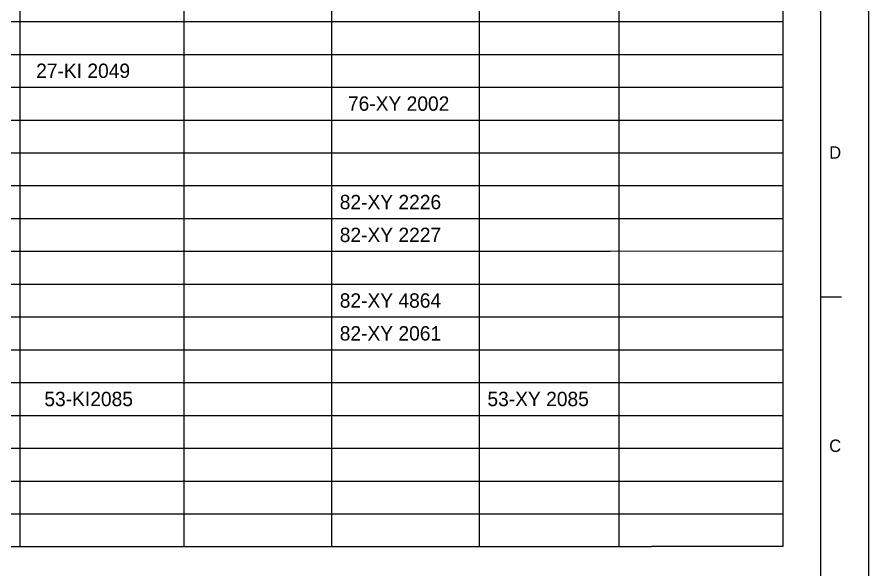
# Model space of a CAD drawing. Extents: x 0 to 841, y 0 to 594.
# Drawn here: x 633.3 to 841, y 160.3 to 295.1 of the extents above; entities that cross this region are included whole.
import ezdxf

# ---------------------------------------------------------------- set-up
doc = ezdxf.new("R2010")
doc.units = 0
for name, color, linetype in [('01-LIN-025-A', 7, 'Continuous'), ('09-LIN-050-B', 7, 'Continuous'), ('12-LIN-100-A', 7, 'Continuous')]:
    doc.layers.add(name, color=color, linetype=linetype)

msp = doc.modelspace()

# ---------------------------------------------------------------- linework, layer by layer
at = {"layer": '01-LIN-025-A'}
for p, q in [((829.26, 112.01), (829.26, 582.23)), ((834.27, 226.84), (829.26, 226.84))]:
    msp.add_line(p, q, dxfattribs=at)
at = {"layer": '09-LIN-050-B'}
msp.add_lwpolyline([(0, 0), (841, 0), (841, 594), (0, 594)], close=True, dxfattribs=at)
at = {"layer": '12-LIN-100-A'}
for p, q in [((634, 426), (634, 166)), ((674, 426), (674, 166)), ((710, 426), (710, 166)), ((746, 426), (746, 166)), ((780, 426), (780, 166)), ((820, 406), (820, 236)), ((580, 294), (778, 294)), ((778, 294), (820, 294)), ((579, 286), (778, 286)), ((778, 286), (820, 286)), ((579, 278), (778, 278)), ((778, 278), (820, 278)), ((579, 270), (778, 270)), ((776, 270), (820, 270)), ((579, 262), (778, 262)), ((778, 262), (820, 262)), ((578, 254), (777, 254)), ((776, 254), (820, 254)), ((579, 246), (778, 246)), ((778, 246), (820, 246)), ((579, 238), (778, 238)), ((777.4, 238.13), (820, 238)), ((820, 238), (820, 238)), ((820, 238), (820, 166)), ((578, 230), (778, 230)), ((778, 230), (820, 230)), ((579, 222), (778, 222)), ((778, 222), (820, 222)), ((578, 214), (778, 214)), ((778, 214), (820, 214)), ((579, 206), (777, 206)), ((776, 206), (820, 206)), ((578, 198), (777, 198)), ((776, 198), (820, 198)), ((579, 190), (777, 190)), ((776, 190), (820, 190)), ((579, 182), (778, 182)), ((778, 182), (820, 182)), ((579, 174), (778, 174)), ((778, 174), (820, 174)), ((580, 166), (778, 166)), ((776, 166), (788, 166)), ((820, 166), (788, 166))]:
    msp.add_line(p, q, dxfattribs=at)

# ---------------------------------------------------------------- texts
at = {"layer": '01-LIN-025-A'}
for s, p in [('D', (831.31, 260.56)), ('C', (831.31, 189.08))]:
    msp.add_text(s, height=3.02, dxfattribs=at).set_placement(p)
at = {"layer": '12-LIN-100-A'}
for s, p in [('27-KI 2049', (638, 280.25)), ('76-XY 2002', (714, 272.25)), ('82-XY 2226', (712, 248.25)), ('82-XY 2227', (712, 240.25)), ('82-XY 4864', (712, 224.25)), ('82-XY 2061', (712, 216.25)), ('53-KI2085', (640, 200.25)), ('53-XY 2085', (748, 200.25))]:
    msp.add_text(s, height=3.5, dxfattribs=at).set_placement(p)

doc.saveas('drawing.dxf')
